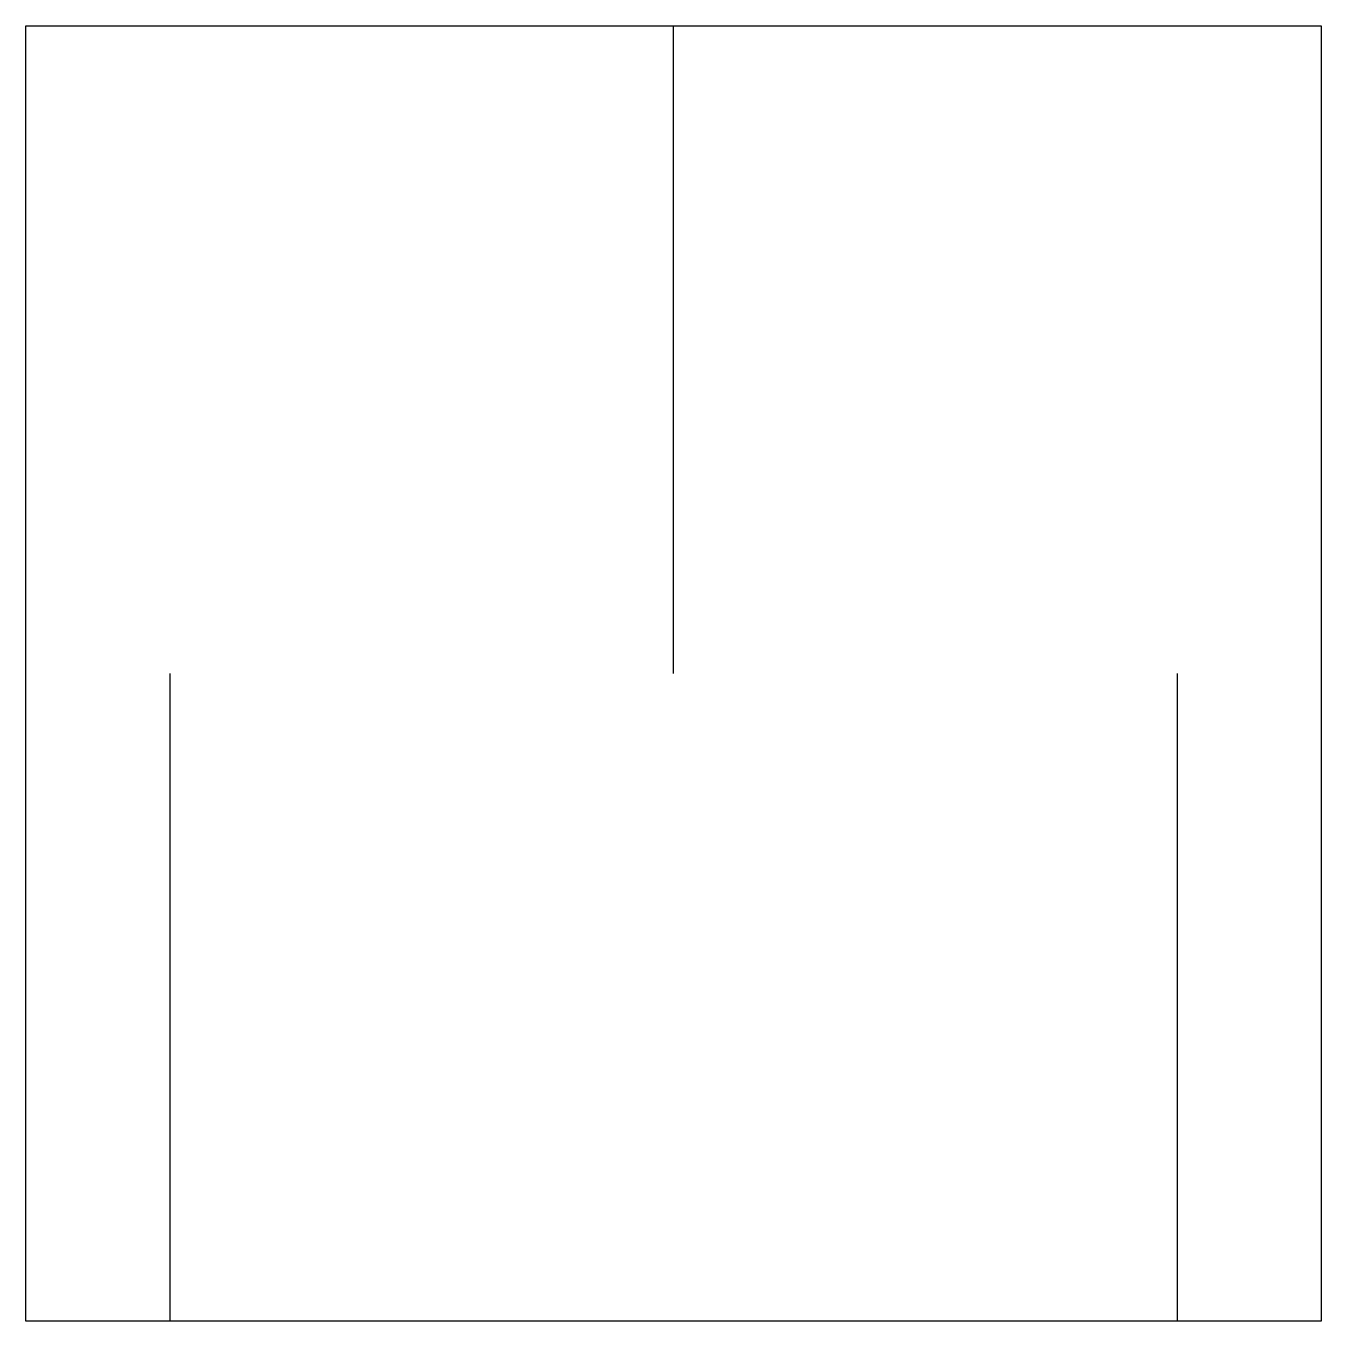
# Model space of a CAD drawing. Header units: millimetres. Extents: x -450 to 450, y -450 to 450.
import ezdxf

# ---------------------------------------------------------------- set-up
doc = ezdxf.new("R2010")
doc.units = ezdxf.units.MM

msp = doc.modelspace()

# ---------------------------------------------------------------- linework, layer by layer
at = {"color": 0, "linetype": 'ByBlock', "lineweight": -2}
for p, q in [((-450, 450), (450, 450)), ((-450, -450), (-450, 450)), ((0, 0), (0, 450)), ((450, 450), (450, -450)), ((-350, 0), (-350, -450)), ((350, 0), (350, -450)), ((450, -450), (-450, -450))]:
    msp.add_line(p, q, dxfattribs=at)

doc.saveas('drawing.dxf')
